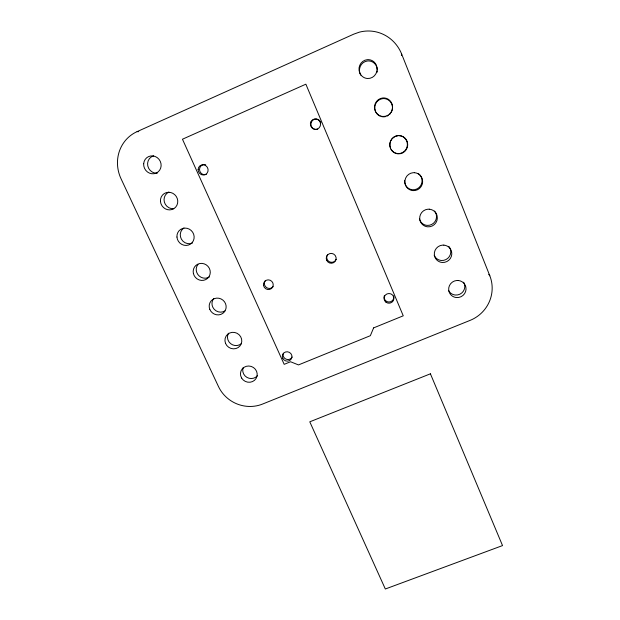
<?xml version="1.0" encoding="UTF-8"?>
<svg xmlns="http://www.w3.org/2000/svg" width="620" height="620" viewBox="0 0 620 620"><rect width="100%" height="100%" fill="white"/><g stroke="black" fill="none" stroke-linecap="round" stroke-linejoin="round"><path stroke-width="0.93" d="M377.076 72.284L377.293 70.843M401.458 55.536L401.69 54.149A37.797 36.324 -85.6 0 0 359.274 32.186L353.857 34.108L137.082 131.634A36.363 34.418 58.4 0 0 121.047 178.777L218.48 386.554A33.759 32.286 25.4 0 0 262.601 404.046L470.053 320.401A34.929 34.092 -24.5 0 0 489.815 275.784L401.69 54.149M137.082 131.634L138.702 131.673M381.563 116.599L382.935 116.808A9.137 8.858 -82.3 0 0 385.694 116.56M488.738 274.327L489.815 275.784M434.186 255.269L434.783 256.463A8.665 8.51 -34.2 0 0 440.068 260.276L441.393 260.478A8.665 8.51 -34.2 0 0 450.577 249.922L450.174 248.643A8.665 8.51 -34.2 0 0 448.795 246.365M448.717 290.703L448.903 291.067A8.587 8.386 -24.9 0 0 454.135 294.833L455.46 295.035A8.587 8.386 -24.9 0 0 464.605 284.658L464.217 283.394A8.587 8.386 -24.9 0 0 463.621 282.216M360.809 75.16L359.693 72.803A9.447 9.075 -85.7 0 1 367.288 59.667L368.714 59.644A9.447 9.075 -85.7 0 1 376.433 65.371L377.286 69.386M377.061 67.944L376.627 66.565A9.285 8.928 -85.6 0 0 369.032 60.938L367.629 60.954A9.285 8.928 -85.6 0 0 360.158 73.873M377.107 68.239L376.898 71.184A9.447 9.075 -85.7 0 1 367.397 78.492L365.994 78.275A9.447 9.075 -85.7 0 1 360.352 74.113M257.401 375.743A8.308 7.952 25.6 0 1 243.242 367.459M241.366 343.643A8.393 8.052 31.2 0 1 228.509 333.211M417.957 173.375A8.866 8.711 -66.5 0 1 421.445 177.514L421.856 178.831A8.866 8.711 -66.5 0 1 412.618 189.759L411.269 189.557A8.866 8.711 -66.5 0 1 405.883 185.636L405.263 184.404A8.866 8.711 -66.5 0 1 404.635 180.335M434.519 211.04A8.75 8.626 -50 0 1 435.922 213.358L436.325 214.652A8.75 8.626 -50 0 1 427.118 225.393L425.777 225.192A8.75 8.626 -50 0 1 420.445 221.317L419.833 220.108A8.75 8.626 -50 0 1 419.422 218.813M317.797 129.161A5.216 5.061 81.8 0 1 311.248 125.953A5.216 5.061 81.8 0 1 314.449 119.303A5.216 5.061 81.8 0 1 320.873 122.799M206.375 174.422A5.131 4.913 60.4 0 1 199.795 171.081A5.131 4.913 60.4 0 1 203.236 164.695M204.468 164.571A5.131 4.913 60.4 0 1 205.708 164.765M336.195 259.284A4.929 4.883 36.3 0 1 329.236 261.679A4.929 4.883 36.3 0 1 327.685 254.463M224.959 310.93A8.479 8.153 37.5 0 1 213.737 298.53M209.351 276.954A8.579 8.238 43.9 0 1 197.997 264.376M157.325 173.189A8.944 8.471 58.6 0 1 147.769 165.858A8.944 8.471 58.6 0 1 153.69 155.852M273.164 286.556A4.906 4.774 37.4 0 1 266.383 287.471A4.906 4.774 37.4 0 1 265.283 280.705M192.347 243.079A8.696 8.324 49.7 0 1 181.373 239.126A8.696 8.324 49.7 0 1 183.946 227.951M173.685 208.723A8.812 8.401 54.6 0 1 164.393 202.159A8.812 8.401 54.6 0 1 168.896 192.092M399.296 135.648A8.998 8.789 -76.7 0 1 406.736 141.112L407.162 142.453A8.998 8.789 -76.7 0 1 397.893 153.574L396.529 153.365A8.998 8.789 -76.7 0 1 391.096 149.381M391.173 112.406A9.137 8.858 -82.3 0 0 392.228 105.493L391.801 104.137A9.137 8.858 -82.3 0 0 384.284 98.588L382.889 98.603A9.137 8.858 -82.3 0 0 375.433 111.298M390.352 113.569A9.137 8.858 -82.3 0 1 389.376 114.592M388.252 115.444A9.137 8.858 -82.3 0 1 387.012 116.103M380.238 116.173A9.137 8.858 -82.3 0 1 376.069 112.561L375.224 110.856A9.292 9.005 -82.3 0 1 382.803 97.952L384.222 97.937A9.292 9.005 -82.3 0 1 391.863 103.571L392.305 104.958A9.292 9.005 -82.3 0 1 382.85 116.467L381.455 116.25A9.292 9.005 -82.3 0 1 375.875 112.15M390.507 148.312A9.145 8.936 -76.6 0 1 398.079 135.625M393.677 295.856A4.89 4.821 -3.5 0 1 388.794 302.002A4.89 4.821 -3.5 0 1 384.369 295.546M292.167 357.019A4.805 4.642 22.3 0 1 286.053 359.151A4.805 4.642 22.3 0 1 283.332 353.276M373.612 327.895L370.349 335.691L298.491 364.917L290.555 361.747L284.177 364.343L182.458 139.213L305.869 84.188L403.248 315.812L373.612 327.895M430.42 373.806L309.783 421.817L385.33 589L502.533 545.585L430.42 373.806M399.482 135.617L397.916 135.664A8.998 8.789 -76.7 0 0 390.468 148.133L391.142 149.575A9.145 8.936 -76.6 0 0 396.676 153.62L398.055 153.838A9.145 8.936 -76.6 0 0 407.479 142.53L407.046 141.174A9.145 8.936 -76.6 0 0 399.482 135.617M414.501 172.693L413.106 172.709A9.005 8.858 -66.2 0 0 405.55 185.171L406.178 186.418A9.005 8.858 -66.2 0 0 411.649 190.402L413.021 190.619A9.005 8.858 -66.2 0 0 422.414 179.513L421.995 178.173A9.005 8.858 -66.2 0 0 414.501 172.693M429.288 209.196L427.901 209.203A8.889 8.765 -49.3 0 0 420.352 221.449L420.972 222.681A8.889 8.765 -49.3 0 0 426.389 226.61L427.754 226.819A8.889 8.765 -49.3 0 0 437.115 215.907L436.705 214.59A8.889 8.765 -49.3 0 0 429.288 209.196M443.835 245.117L442.463 245.125A8.804 8.649 -33.5 0 0 434.93 257.168L435.535 258.377A8.804 8.649 -33.5 0 0 440.905 262.252L442.262 262.462A8.804 8.649 -33.5 0 0 451.593 251.736L451.182 250.441A8.804 8.649 -33.5 0 0 443.835 245.117M458.164 280.488L456.793 280.496A8.726 8.517 -24.4 0 0 449.275 292.33L449.88 293.524A8.726 8.517 -24.4 0 0 455.196 297.344L456.537 297.553A8.726 8.517 -24.4 0 0 465.837 287.013L465.434 285.735A8.726 8.517 -24.4 0 0 458.164 280.488M241.606 378.014A8.44 8.068 25.4 0 0 256.106 378.417A8.44 8.068 25.4 0 0 248.783 366.009A8.44 8.068 25.4 0 0 241.606 378.014M225.525 343.333A8.525 8.176 31.1 0 0 239.971 345.952A8.525 8.176 31.1 0 0 234.608 332.452A8.525 8.176 31.1 0 0 225.525 343.333M198.113 169.578A5.169 4.952 60.3 0 0 205.514 174.468A5.169 4.952 60.3 0 0 205.724 165.625A5.169 4.952 60.3 0 0 198.113 169.578M209.785 309.31A8.618 8.269 37.3 0 0 224.339 311.953A8.618 8.269 37.3 0 0 218.883 298.243A8.618 8.269 37.3 0 0 209.785 309.31M311.124 121.373A5.255 5.099 81.7 0 0 315.317 129.417A5.255 5.099 81.7 0 0 319.959 121.714A5.255 5.099 81.7 0 0 311.124 121.373M326.655 260.229A4.968 4.913 35.9 0 0 335.172 261.315A4.968 4.913 35.9 0 0 331.785 253.433A4.968 4.913 35.9 0 0 326.655 260.229M193.393 273.482A8.719 8.362 43.6 0 0 207.56 278.38A8.719 8.362 43.6 0 0 204.228 263.856A8.719 8.362 43.6 0 0 193.393 273.482M143.677 163.734A9.091 8.602 58.3 0 0 156.186 173.096A9.091 8.602 58.3 0 0 157.325 157.697A9.091 8.602 58.3 0 0 143.677 163.734M263.508 285.363A4.944 4.813 37.2 0 0 271.436 288.563A4.944 4.813 37.2 0 0 270.088 280.217A4.944 4.813 37.2 0 0 263.508 285.363M176.948 237.034A8.835 8.447 49.4 0 0 190.387 244.148A8.835 8.447 49.4 0 0 189.278 229.129A8.835 8.447 49.4 0 0 176.948 237.034M160.448 201.368A8.959 8.533 54.3 0 0 174.003 208.576A8.959 8.533 54.3 0 0 172.833 193.316A8.959 8.533 54.3 0 0 160.448 201.368M386.058 302.289A4.929 4.851 -3.4 0 0 393.871 298.894A4.929 4.851 -3.4 0 0 386.996 293.926A4.929 4.851 -3.4 0 0 386.058 302.289M282.813 358.438A4.844 4.673 22.2 0 0 291.144 359.166A4.844 4.673 22.2 0 0 287.447 351.78A4.844 4.673 22.2 0 0 282.813 358.438"/></g></svg>
